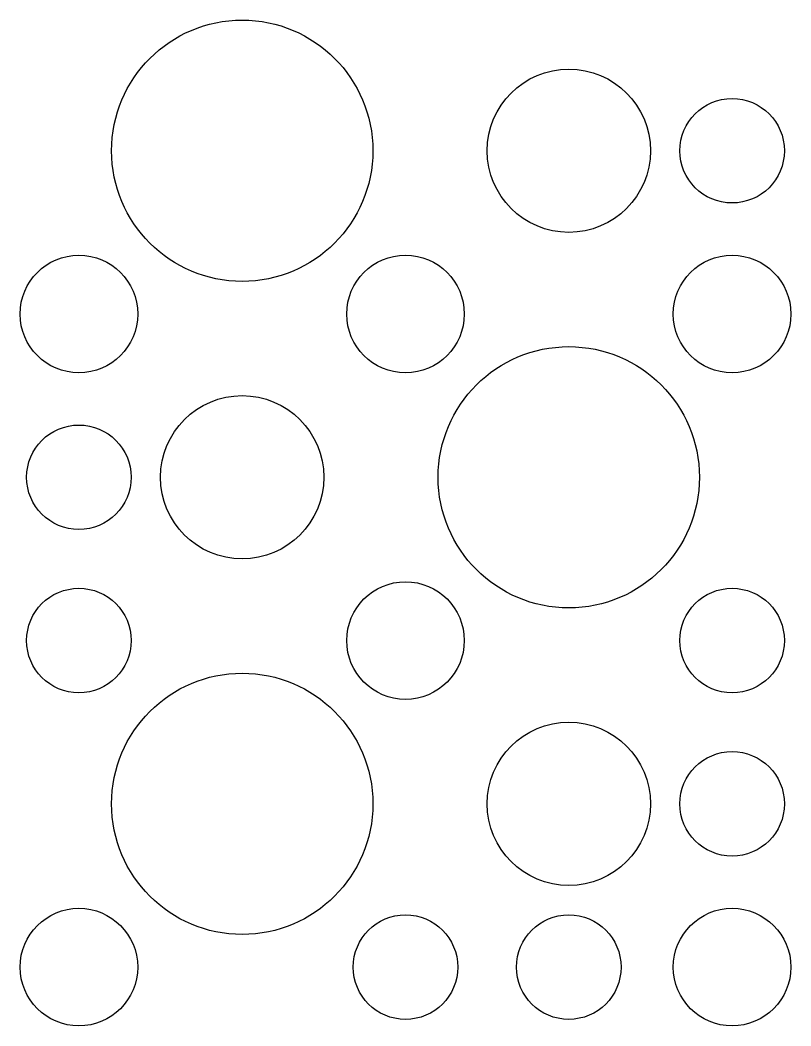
# Model space of a CAD drawing. Extents: x -33 to 203, y 82 to 390.
import ezdxf

# ---------------------------------------------------------------- set-up
doc = ezdxf.new("R2010")
doc.units = 0

msp = doc.modelspace()

# ---------------------------------------------------------------- linework, layer by layer
for centre, radius in [((35, 350), 40), ((135, 350), 25), ((185, 350), 16), ((-15, 300), 18), ((85, 300), 18), ((185, 300), 18), ((135, 250), 40), ((35, 250), 25), ((-15, 250), 16), ((-15, 200), 16), ((85, 200), 18), ((185, 200), 16), ((35, 150), 40), ((135, 150), 25), ((185, 150), 16), ((-15, 100), 18), ((185, 100), 18), ((85, 100), 16), ((135, 100), 16)]:
    msp.add_circle(centre, radius)

doc.saveas('drawing.dxf')
